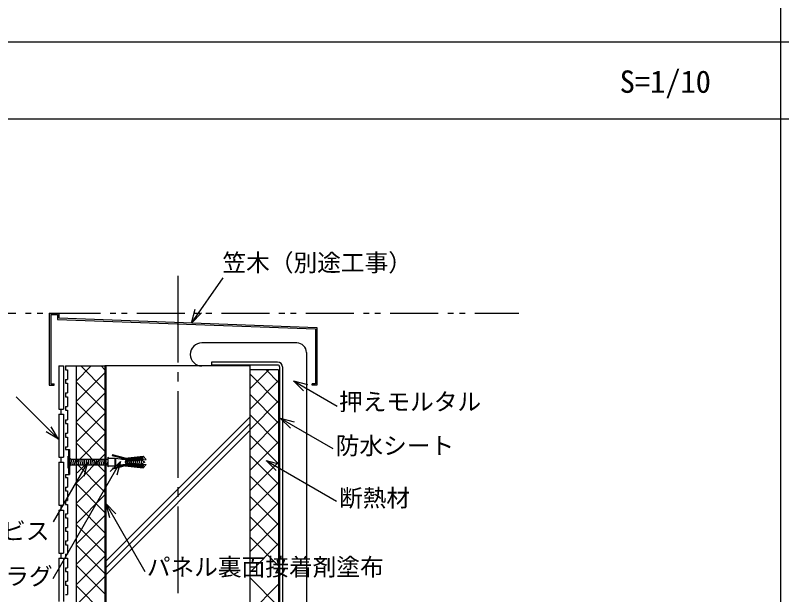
# Model space of a CAD drawing. Units: millimetres, scale not verified. Extents: x 3821 to 7821, y 4568 to 7368.
# Drawn here: x 4357 to 5155, y 5093 to 5696 of the extents above; entities that cross this region are included whole.
import ezdxf
from ezdxf.enums import TextEntityAlignment as Align

# ---------------------------------------------------------------- set-up
doc = ezdxf.new("R2010")
doc.units = ezdxf.units.MM
doc.header["$LTSCALE"] = 10
doc.linetypes.add('CHAIN2', pattern=[12, 9, -1, 1, -1])
doc.linetypes.add('DOUBLE_CHAIN1', pattern=[8.8, 5, -1, 0.6, -0.6, 0.6, -1])
for name, color, linetype in [('0-0', 7, 'Continuous'), ('5-0', 7, 'Continuous'), ('5-1', 4, 'Continuous'), ('5-2', 4, 'DOUBLE_CHAIN1')]:
    doc.layers.add(name, color=color, linetype=linetype)
doc.styles.add('ＭＳ ゴシック', font='')
doc.styles.get('ＭＳ ゴシック').set_extended_font_data('MS Gothic')

msp = doc.modelspace()

# ---------------------------------------------------------------- linework, layer by layer
at = {"layer": '0-0'}
for p, q in [((5154.18, 4818.18), (5154.18, 7368.18)), ((3820.85, 5668.18), (6487.52, 5668.18)), ((3820.85, 5588.18), (6487.52, 5588.18))]:
    msp.add_line(p, q, dxfattribs=at)
at = {"layer": '5-0', "linetype": 'CHAIN2'}
msp.add_line((4525.97, 5424.52), (4525.97, 4896.99), dxfattribs=at)
at = {"layer": '5-0'}
for p, q in [((4540.09, 5375.49), (4573.09, 5422.65)), ((4540.09, 5375.49), (4543.97, 5389.98)), ((4391.97, 5385.82), (4391.97, 5310.82)), ((4391.97, 5385.82), (4401.97, 5385.82)), ((4393.47, 5384.32), (4393.47, 5312.32)), ((4393.47, 5384.32), (4400.47, 5384.32)), ((4400.47, 5384.32), (4400.47, 5379.38)), ((4401.97, 5385.82), (4401.97, 5380.82)), ((4540.09, 5375.49), (4550.69, 5386.1)), ((4400.47, 5379.38), (4669.47, 5369.38)), ((4401.97, 5380.82), (4670.97, 5370.82)), ((4669.47, 5369.38), (4669.47, 5312.32)), ((4670.97, 5370.82), (4670.97, 5310.82)), ((4649.97, 5354.82), (4550.97, 5354.82)), ((4659.97, 5344.82), (4659.97, 4949.82)), ((4560.97, 5334.82), (4560.97, 5331.82)), ((4629.97, 5334.82), (4560.97, 5334.82)), ((4401.97, 5330.82), (4406.97, 5330.82)), ((4401.97, 5330.82), (4401.97, 5285.82)), ((4406.97, 5330.82), (4406.97, 5285.82)), ((4408.97, 5330.82), (4408.97, 5326.82)), ((4408.97, 5326.82), (4410.97, 5326.82)), ((4410.97, 5326.82), (4410.97, 5316.82)), ((4419.97, 5330.82), (4419.97, 4935.82)), ((4419.97, 5315.02), (4435.77, 5330.82)), ((4424.82, 5330.82), (4449.97, 5305.67)), ((4446.03, 5330.82), (4449.97, 5326.88)), ((4600.97, 5330.82), (4449.97, 5330.82)), ((4450.97, 5330.82), (4450.97, 4935.82)), ((4629.97, 5331.82), (4560.97, 5331.82)), ((4600.97, 5330.82), (4600.97, 4935.82)), ((4630.97, 5326.82), (4600.97, 5326.82)), ((4600.97, 5306.89), (4620.9, 5326.82)), ((4617.95, 5326.82), (4630.97, 5313.8)), ((4630.97, 5326.82), (4630.97, 4935.82)), ((4631.97, 5329.82), (4631.97, 4935.82)), ((4634.97, 5329.82), (4634.97, 4935.82)), ((4419.97, 5293.8), (4449.97, 5323.8)), ((4600.97, 5322.59), (4630.97, 5292.59)), ((4393.47, 5312.32), (4396.97, 5312.32)), ((4408.97, 5316.82), (4410.97, 5316.82)), ((4408.97, 5316.82), (4408.97, 5312.82)), ((4408.97, 5312.82), (4410.97, 5312.82)), ((4410.97, 5312.82), (4410.97, 5302.82)), ((4419.97, 5314.46), (4449.97, 5284.46)), ((4600.97, 5285.67), (4630.97, 5315.67)), ((4646.42, 5315.41), (4692.06, 5289.06)), ((4646.42, 5315.41), (4660.91, 5311.53)), ((4646.42, 5315.41), (4657.03, 5304.8)), ((4669.47, 5312.32), (4665.97, 5312.32)), ((4665.97, 5310.82), (4665.97, 5312.32)), ((4670.97, 5310.82), (4665.97, 5310.82)), ((4408.97, 5302.82), (4410.97, 5302.82)), ((4408.97, 5302.82), (4408.97, 5298.82)), ((4419.97, 5272.59), (4449.97, 5302.59)), ((4401.62, 5254.65), (4357.59, 5298.69)), ((4408.97, 5298.82), (4410.97, 5298.82)), ((4410.97, 5298.82), (4410.97, 5288.82)), ((4600.97, 5301.38), (4630.97, 5271.38)), ((4600.97, 5264.46), (4630.97, 5294.46)), ((4408.97, 5288.82), (4410.97, 5288.82)), ((4408.97, 5288.82), (4408.97, 5284.82)), ((4419.97, 5293.24), (4449.97, 5263.24)), ((4401.97, 5285.82), (4406.97, 5285.82)), ((4401.97, 5280.82), (4406.97, 5280.82)), ((4401.97, 5280.82), (4401.97, 5235.82)), ((4403.97, 5285.82), (4403.97, 5280.82)), ((4406.97, 5280.82), (4406.97, 5235.82)), ((4408.97, 5284.82), (4410.97, 5284.82)), ((4410.97, 5284.82), (4410.97, 5274.82)), ((4419.97, 5251.38), (4449.97, 5281.38)), ((4600.97, 5280.16), (4630.97, 5250.16)), ((4408.97, 5274.82), (4410.97, 5274.82)), ((4408.97, 5274.82), (4408.97, 5270.82)), ((4408.97, 5270.82), (4410.97, 5270.82)), ((4410.97, 5270.82), (4410.97, 5260.82)), ((4419.97, 5272.03), (4449.97, 5242.03)), ((4450.97, 5127.72), (4600.97, 5277.72)), ((4450.97, 5120.65), (4600.97, 5270.65)), ((4600.97, 5243.25), (4630.97, 5273.25)), ((4632.61, 5276.55), (4687.64, 5244.78)), ((4632.61, 5276.55), (4647.1, 5272.67)), ((4632.61, 5276.55), (4643.22, 5265.95)), ((4401.62, 5254.65), (4388.63, 5262.15)), ((4401.62, 5254.65), (4394.12, 5267.64)), ((4450.97, 5113.58), (4600.97, 5263.58)), ((4408.97, 5260.82), (4410.97, 5260.82)), ((4408.97, 5260.82), (4408.97, 5256.82)), ((4408.97, 5256.82), (4410.97, 5256.82)), ((4410.97, 5256.82), (4410.97, 5246.82)), ((4419.97, 5230.17), (4449.97, 5260.17)), ((4600.97, 5258.95), (4630.97, 5228.95)), ((4408.97, 5246.82), (4410.97, 5246.82)), ((4408.97, 5246.82), (4408.97, 5243.82)), ((4419.97, 5250.82), (4449.97, 5220.82)), ((4600.97, 5222.03), (4630.97, 5252.03)), ((4408.97, 5243.82), (4412.97, 5243.82)), ((4411.97, 5242.82), (4412.97, 5242.82)), ((4412.97, 5243.82), (4412.97, 5217.82)), ((4412.97, 5242.82), (4412.97, 5218.82)), ((4419.97, 5208.95), (4449.97, 5238.95)), ((4457.97, 5238.32), (4457.71, 5237.35)), ((4470.97, 5234.82), (4457.97, 5238.32)), ((4466.19, 5231.55), (4395.59, 5109.27)), ((4431.81, 5230.36), (4396.23, 5168.74)), ((4401.97, 5235.82), (4406.97, 5235.82)), ((4401.97, 5230.82), (4406.97, 5230.82)), ((4401.97, 5230.82), (4401.97, 5185.82)), ((4403.97, 5235.82), (4403.97, 5230.82)), ((4406.97, 5230.82), (4406.97, 5185.82)), ((4411.47, 5236.82), (4411.47, 5224.82)), ((4411.47, 5236.82), (4411.97, 5236.32)), ((4412.97, 5235.32), (4414.47, 5233.82)), ((4414.47, 5233.82), (4452.97, 5233.82)), ((4416.47, 5227.82), (4417.53, 5233.82)), ((4418.47, 5227.82), (4419.53, 5233.82)), ((4420.47, 5227.82), (4421.53, 5233.82)), ((4431.81, 5230.36), (4421.21, 5219.76)), ((4422.47, 5227.82), (4423.53, 5233.82)), ((4424.47, 5227.82), (4425.53, 5233.82)), ((4426.47, 5227.82), (4427.53, 5233.82)), ((4431.81, 5230.36), (4427.93, 5215.88)), ((4428.47, 5227.82), (4429.53, 5233.82)), ((4430.47, 5227.82), (4431.53, 5233.82)), ((4432.47, 5227.82), (4433.53, 5233.82)), ((4434.47, 5227.82), (4435.53, 5233.82)), ((4436.47, 5227.82), (4437.53, 5233.82)), ((4438.47, 5227.82), (4439.53, 5233.82)), ((4440.47, 5227.82), (4441.53, 5233.82)), ((4442.47, 5227.82), (4443.53, 5233.82)), ((4444.47, 5227.82), (4445.53, 5233.82)), ((4446.47, 5227.82), (4447.53, 5233.82)), ((4448.47, 5227.82), (4449.53, 5233.82)), ((4450.47, 5227.82), (4451.53, 5233.82)), ((4452.47, 5227.82), (4452.97, 5230.65)), ((4452.97, 5235.82), (4452.97, 5225.82)), ((4452.97, 5235.82), (4453.97, 5234.82)), ((4466.19, 5231.55), (4455.58, 5220.94)), ((4470.97, 5233.78), (4457.71, 5237.35)), ((4460.47, 5234.82), (4460.47, 5226.82)), ((4460.97, 5234.82), (4470.97, 5233.32)), ((4466.19, 5231.55), (4462.31, 5217.06)), ((4467.63, 5233.82), (4470.83, 5233.82)), ((4470.97, 5234.82), (4489.97, 5236.82)), ((4470.97, 5233.78), (4470.97, 5233.32)), ((4470.97, 5231.32), (4470.97, 5230.32)), ((4471.96, 5231.41), (4471.6, 5234.88)), ((4471.96, 5230.23), (4471.6, 5226.75)), ((4471.89, 5230.23), (4472.1, 5231.42)), ((4472.96, 5231.5), (4472.59, 5234.97)), ((4473.95, 5231.59), (4473.59, 5235.09)), ((4473.86, 5230.05), (4474.14, 5231.61)), ((4474.95, 5231.68), (4474.58, 5235.2)), ((4475.95, 5231.77), (4475.57, 5235.3)), ((4475.83, 5229.88), (4476.17, 5231.79)), ((4476.94, 5231.86), (4476.57, 5235.41)), ((4477.94, 5231.95), (4477.56, 5235.51)), ((4477.8, 5229.7), (4478.2, 5231.98)), ((4478.93, 5232.04), (4478.56, 5235.62)), ((4479.93, 5232.13), (4479.55, 5235.72)), ((4479.77, 5229.52), (4480.23, 5232.16)), ((4480.93, 5232.22), (4480.55, 5235.83)), ((4481.92, 5232.31), (4481.54, 5235.93)), ((4481.74, 5229.34), (4482.27, 5232.35)), ((4482.92, 5232.4), (4482.54, 5236.04)), ((4483.91, 5232.49), (4483.53, 5236.14)), ((4483.7, 5229.16), (4484.3, 5232.53)), ((4484.91, 5232.59), (4484.52, 5236.25)), ((4485.91, 5232.68), (4485.52, 5236.35)), ((4485.67, 5228.98), (4486.33, 5232.71)), ((4486.9, 5232.77), (4486.51, 5236.45)), ((4487.9, 5232.86), (4487.51, 5236.56)), ((4487.64, 5228.8), (4488.32, 5232.64)), ((4491.47, 5230.82), (4487.93, 5232.86)), ((4491.51, 5230.84), (4487.93, 5228.78)), ((4488.89, 5232.95), (4488.5, 5236.66)), ((4489.89, 5233.04), (4489.5, 5236.77)), ((4600.97, 5237.74), (4630.97, 5207.74)), ((4600.97, 5200.82), (4630.97, 5230.82)), ((4617.93, 5232.52), (4691.14, 5190.25)), ((4617.93, 5232.52), (4632.42, 5228.64)), ((4617.93, 5232.52), (4628.54, 5221.91)), ((4411.47, 5224.82), (4411.97, 5225.32)), ((4414.47, 5227.82), (4452.97, 5227.82)), ((4419.97, 5229.6), (4449.97, 5199.6)), ((4453.97, 5226.82), (4452.97, 5225.82)), ((4453.97, 5226.82), (4460.97, 5226.82)), ((4470.97, 5227.85), (4457.71, 5224.28)), ((4457.71, 5224.28), (4457.97, 5223.32)), ((4470.97, 5226.82), (4457.97, 5223.32)), ((4470.97, 5228.32), (4460.97, 5226.82)), ((4467.63, 5227.82), (4470.83, 5227.82)), ((4470.97, 5228.32), (4470.97, 5227.85)), ((4470.97, 5226.82), (4489.97, 5224.82)), ((4472.96, 5230.14), (4472.59, 5226.66)), ((4473.95, 5230.05), (4473.59, 5226.54)), ((4474.95, 5229.96), (4474.58, 5226.44)), ((4475.95, 5229.87), (4475.57, 5226.33)), ((4476.94, 5229.77), (4476.57, 5226.23)), ((4477.94, 5229.68), (4477.56, 5226.12)), ((4478.93, 5229.59), (4478.56, 5226.02)), ((4479.93, 5229.5), (4479.55, 5225.91)), ((4480.93, 5229.41), (4480.55, 5225.81)), ((4481.92, 5229.32), (4481.54, 5225.7)), ((4482.92, 5229.23), (4482.54, 5225.6)), ((4483.91, 5229.14), (4483.53, 5225.5)), ((4484.91, 5229.05), (4484.52, 5225.39)), ((4485.91, 5228.96), (4485.52, 5225.29)), ((4486.9, 5228.87), (4486.51, 5225.18)), ((4487.9, 5228.78), (4487.51, 5225.08)), ((4488.89, 5228.69), (4488.5, 5224.97)), ((4489.89, 5228.6), (4489.5, 5224.87)), ((4408.97, 5217.82), (4412.97, 5217.82)), ((4408.97, 5217.82), (4408.97, 5214.82)), ((4408.97, 5214.82), (4410.97, 5214.82)), ((4410.97, 5214.82), (4410.97, 5204.82)), ((4419.97, 5187.74), (4449.97, 5217.74)), ((4600.97, 5216.52), (4630.97, 5186.52)), ((4419.97, 5208.39), (4449.97, 5178.39)), ((4600.97, 5179.61), (4630.97, 5209.61)), ((4408.97, 5204.82), (4410.97, 5204.82)), ((4408.97, 5204.82), (4408.97, 5200.82)), ((4408.97, 5200.82), (4410.97, 5200.82)), ((4410.97, 5200.82), (4410.97, 5190.82)), ((4408.97, 5190.82), (4410.97, 5190.82)), ((4408.97, 5190.79), (4408.97, 5186.82)), ((4419.97, 5166.54), (4449.97, 5196.54)), ((4600.97, 5195.32), (4630.97, 5165.32)), ((4401.97, 5185.82), (4406.97, 5185.82)), ((4403.97, 5185.82), (4403.97, 5180.82)), ((4408.97, 5186.82), (4410.97, 5186.82)), ((4410.97, 5186.82), (4410.97, 5176.82)), ((4419.97, 5187.19), (4449.97, 5157.19)), ((4450.91, 5187.56), (4491.66, 5116.98)), ((4450.91, 5187.56), (4461.51, 5176.96)), ((4450.91, 5187.56), (4454.79, 5173.07)), ((4600.97, 5158.41), (4630.97, 5188.41)), ((4401.97, 5180.82), (4406.97, 5180.82)), ((4401.97, 5180.82), (4401.97, 5135.82)), ((4406.97, 5180.82), (4406.97, 5135.82)), ((4408.97, 5176.82), (4410.97, 5176.82)), ((4408.97, 5176.79), (4408.97, 5172.82)), ((4419.97, 5145.34), (4449.97, 5175.34)), ((4408.97, 5172.82), (4410.97, 5172.82)), ((4410.97, 5172.82), (4410.97, 5162.82)), ((4600.97, 5174.12), (4630.97, 5144.12)), ((4600.97, 5137.21), (4630.97, 5167.21)), ((4408.97, 5162.82), (4410.97, 5162.82)), ((4408.97, 5162.79), (4408.97, 5158.82)), ((4408.97, 5158.82), (4410.97, 5158.82)), ((4410.97, 5158.82), (4410.97, 5148.82)), ((4419.97, 5165.99), (4449.97, 5135.99)), ((4419.97, 5124.14), (4449.97, 5154.14)), ((4600.97, 5152.92), (4630.97, 5122.92)), ((4408.97, 5148.82), (4410.97, 5148.82)), ((4408.97, 5148.79), (4408.97, 5144.82)), ((4408.97, 5144.82), (4410.97, 5144.82)), ((4410.97, 5144.82), (4410.97, 5134.82)), ((4419.97, 5144.79), (4449.97, 5114.79)), ((4600.97, 5116.01), (4630.97, 5146.01)), ((4401.97, 5135.82), (4406.97, 5135.82)), ((4403.97, 5135.82), (4403.97, 5130.82)), ((4408.97, 5134.82), (4410.97, 5134.82)), ((4408.97, 5134.79), (4408.97, 5130.82)), ((4401.97, 5130.82), (4406.97, 5130.82)), ((4401.97, 5130.82), (4401.97, 5085.82)), ((4406.97, 5130.82), (4406.97, 5085.82)), ((4408.97, 5130.82), (4410.97, 5130.82)), ((4410.97, 5130.82), (4410.97, 5120.82)), ((4419.97, 5102.94), (4449.97, 5132.94)), ((4408.97, 5120.82), (4410.97, 5120.82)), ((4408.97, 5120.79), (4408.97, 5116.82)), ((4419.97, 5123.59), (4449.97, 5093.59)), ((4408.97, 5116.82), (4410.97, 5116.82)), ((4410.97, 5116.82), (4410.97, 5106.82)), ((4419.97, 5081.74), (4449.97, 5111.74)), ((4600.97, 5110.52), (4630.97, 5080.52)), ((4408.97, 5106.82), (4410.97, 5106.82)), ((4408.97, 5106.79), (4408.97, 5102.82)), ((4408.97, 5102.82), (4410.97, 5102.82)), ((4410.97, 5102.82), (4410.97, 5092.82)), ((4600.97, 5073.61), (4630.97, 5103.61)), ((4419.97, 5102.39), (4449.97, 5072.39)), ((4408.97, 5092.82), (4410.97, 5092.82))]:
    msp.add_line(p, q, dxfattribs=at)
for points in [[(4408.97, 5330.82), (4449.97, 5330.82), (4449.97, 4935.82)], [(4391.97, 5310.82), (4396.97, 5310.82), (4396.97, 5312.32)], [(4411.97, 5242.82), (4411.97, 5218.82), (4412.97, 5218.82)], [(4412.97, 5226.32), (4414.47, 5227.82), (4415.53, 5233.82)], [(4453.97, 5234.82), (4460.97, 5234.82), (4460.97, 5226.82)], [(4470.97, 5231.32), (4492.97, 5233.32), (4489.97, 5236.82)], [(4470.97, 5230.32), (4492.97, 5228.32), (4489.97, 5224.82)]]:
    msp.add_lwpolyline(points, dxfattribs=at)
for centre, radius, start, end in [((4550.97, 5342.82), 12, 90, 270), ((4649.97, 5344.82), 10, 0, 90), ((4629.97, 5329.82), 5, 0, 90), ((4629.97, 5329.82), 2, 0, 90)]:
    msp.add_arc(centre, radius, start, end, dxfattribs=at)
at = {"layer": '5-1'}
msp.add_line((4412.97, 5230.76), (4412.97, 5230.88), dxfattribs=at)
at = {"layer": '5-2'}
msp.add_line((4131.31, 5385.82), (4881.31, 5385.82), dxfattribs=at)

# ---------------------------------------------------------------- texts
at = {"layer": '0-0', "style": 'ＭＳ ゴシック'}
msp.add_text('S=1/10', height=23.28, dxfattribs=at).set_placement((4986.4, 5608.18), align=Align.BOTTOM_LEFT)
at = {"layer": '5-0', "style": 'ＭＳ ゴシック'}
for s, p in [('笠木（別途工事）', (4572.46, 5423.9)), ('押えモルタル', (4693.91, 5279.14)), ('防水シート', (4690.46, 5233.38)), ('断熱材', (4693.91, 5178.99)), ('ＳＵＳタッピングビス', (4145.42, 5144.6)), ('パネル裏面接着剤塗布', (4493.66, 5107.15)), ('ナイロンプラグ', (4222.73, 5097.53))]:
    msp.add_text(s, height=18.1, dxfattribs=at).set_placement(p, align=Align.BOTTOM_LEFT)

doc.saveas('drawing.dxf')
